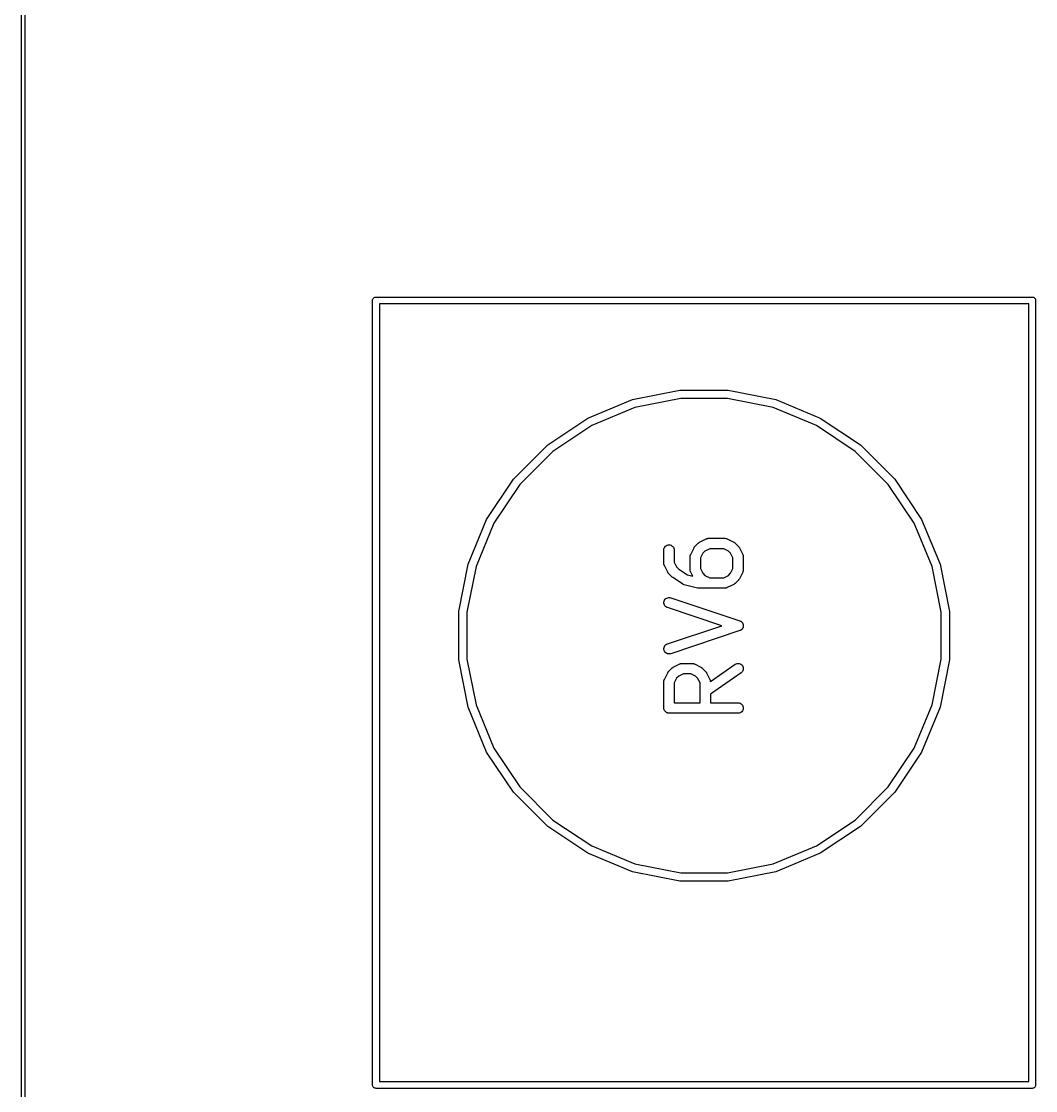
# Model space of a CAD drawing. Extents: x 20 to 116, y -135 to -20.
# Drawn here: x 19.98 to 34.66, y -108.39 to -92.92 of the extents above; entities that cross this region are included whole.
import ezdxf

# ---------------------------------------------------------------- set-up
doc = ezdxf.new("R2010")
doc.units = 0
doc.layers.add('BLACK', color=7, linetype='CONTINUOUS')

msp = doc.modelspace()

# ---------------------------------------------------------------- linework, layer by layer
at = {"layer": 'BLACK', "linetype": 'Continuous'}
for p, q in [((19.975, -134.999), (19.975, -20.0012)), ((20.025, -20.025), (20.025, -134.975)), ((25.0598, -96.955), (25.0607, -96.9452)), ((25.06, -96.9575), (25.0598, -96.955)), ((25.06, -108.303), (25.06, -96.9575)), ((25.0607, -96.9452), (25.0636, -96.9358)), ((25.0636, -96.9358), (25.0682, -96.9271)), ((25.0682, -96.9271), (25.0745, -96.9195)), ((25.0745, -96.9195), (25.0821, -96.9132)), ((25.0821, -96.9132), (25.0908, -96.9086)), ((25.0908, -96.9086), (25.1002, -96.9057)), ((25.1002, -96.9057), (25.1076, -96.905)), ((25.1076, -96.905), (25.11, -96.9048)), ((25.11, -96.9048), (25.1124, -96.905)), ((25.1124, -96.905), (34.6076, -96.905)), ((34.6076, -96.905), (34.61, -96.9048)), ((34.61, -96.9048), (34.6124, -96.905)), ((34.6124, -96.905), (34.6198, -96.9057)), ((34.6198, -96.9057), (34.6292, -96.9086)), ((34.6292, -96.9086), (34.6379, -96.9132)), ((34.6379, -96.9132), (34.6455, -96.9195)), ((34.6455, -96.9195), (34.6518, -96.9271)), ((34.6518, -96.9271), (34.6564, -96.9358)), ((34.6564, -96.9358), (34.6593, -96.9452)), ((34.6593, -96.9452), (34.6602, -96.955)), ((34.6602, -96.955), (34.66, -96.9574)), ((34.66, -96.9574), (34.66, -108.303)), ((25.16, -97.005), (25.16, -108.255)), ((34.56, -97.005), (25.16, -97.005)), ((34.56, -108.255), (34.56, -97.005)), ((28.1771, -98.6565), (28.8237, -98.3887)), ((28.8237, -98.3887), (29.5101, -98.2522)), ((29.5218, -98.3716), (28.8585, -98.5036)), ((29.5101, -98.2522), (30.2099, -98.2522)), ((30.1982, -98.3716), (29.5218, -98.3716)), ((30.8615, -98.5036), (30.1982, -98.3716)), ((30.2099, -98.2522), (30.8963, -98.3887)), ((30.8963, -98.3887), (31.5429, -98.6565)), ((28.8585, -98.5036), (28.2337, -98.7624)), ((31.4863, -98.7624), (30.8615, -98.5036)), ((27.5952, -99.0454), (28.1771, -98.6565)), ((31.5429, -98.6565), (32.1248, -99.0454)), ((28.2337, -98.7624), (27.6713, -99.1381)), ((32.0487, -99.1381), (31.4863, -98.7624)), ((27.1004, -99.5402), (27.5952, -99.0454)), ((27.6713, -99.1381), (27.1931, -99.6163)), ((32.5269, -99.6163), (32.0487, -99.1381)), ((32.1248, -99.0454), (32.6196, -99.5402)), ((26.7115, -100.122), (27.1004, -99.5402)), ((27.1931, -99.6163), (26.8174, -100.179)), ((32.9026, -100.179), (32.5269, -99.6163)), ((32.6196, -99.5402), (33.0085, -100.122)), ((26.4437, -100.769), (26.7115, -100.122)), ((26.8174, -100.179), (26.5586, -100.804)), ((33.1614, -100.804), (32.9026, -100.179)), ((33.0085, -100.122), (33.2763, -100.769)), ((29.795, -100.451), (29.8903, -100.404)), ((29.8903, -100.404), (29.8912, -100.403)), ((29.8912, -100.403), (29.8933, -100.402)), ((29.8933, -100.402), (29.8952, -100.401)), ((29.8952, -100.401), (29.9001, -100.4)), ((29.9001, -100.4), (29.9049, -100.398)), ((29.9049, -100.398), (29.9071, -100.398)), ((29.9071, -100.398), (29.9092, -100.397)), ((29.9092, -100.397), (29.9143, -100.397)), ((29.9143, -100.397), (29.9194, -100.396)), ((29.9194, -100.396), (29.9216, -100.396)), ((29.9216, -100.396), (29.9238, -100.396)), ((29.9238, -100.396), (30.1619, -100.396)), ((30.1619, -100.396), (30.163, -100.396)), ((30.163, -100.396), (30.1651, -100.396)), ((30.1651, -100.396), (30.1674, -100.396)), ((30.1674, -100.396), (30.1724, -100.397)), ((30.1724, -100.397), (30.1775, -100.397)), ((30.1775, -100.397), (30.1796, -100.398)), ((30.1796, -100.398), (30.1818, -100.398)), ((30.1818, -100.398), (30.1866, -100.4)), ((30.1866, -100.4), (30.1914, -100.402)), ((30.1914, -100.402), (30.1934, -100.403)), ((30.1934, -100.403), (30.1954, -100.404)), ((30.1954, -100.404), (30.2907, -100.451)), ((29.2774, -100.565), (29.279, -100.55)), ((29.279, -100.55), (29.2834, -100.536)), ((29.2834, -100.536), (29.2905, -100.524)), ((29.2905, -100.524), (29.2999, -100.512)), ((29.2999, -100.512), (29.3113, -100.503)), ((29.3113, -100.503), (29.3243, -100.496)), ((29.3243, -100.496), (29.3383, -100.492)), ((29.3383, -100.492), (29.3529, -100.491)), ((29.3529, -100.491), (29.3675, -100.492)), ((29.3675, -100.492), (29.3814, -100.497)), ((29.3814, -100.497), (29.3943, -100.504)), ((29.3943, -100.504), (29.4056, -100.513)), ((29.4056, -100.513), (29.4148, -100.524)), ((29.4148, -100.524), (29.4217, -100.537)), ((29.4217, -100.537), (29.426, -100.551)), ((29.426, -100.551), (29.4274, -100.566)), ((29.6663, -100.628), (29.7139, -100.532)), ((29.7139, -100.532), (29.7143, -100.531)), ((29.7143, -100.531), (29.7166, -100.528)), ((29.7166, -100.528), (29.7186, -100.524)), ((29.7186, -100.524), (29.7206, -100.522)), ((29.7206, -100.522), (29.7223, -100.519)), ((29.7223, -100.519), (29.7252, -100.516)), ((29.7252, -100.516), (29.7279, -100.513)), ((29.7279, -100.513), (29.7755, -100.465)), ((29.7755, -100.465), (29.7763, -100.465)), ((29.7763, -100.465), (29.7796, -100.462)), ((29.7796, -100.462), (29.7826, -100.459)), ((29.7826, -100.459), (29.7853, -100.457)), ((29.7853, -100.457), (29.7877, -100.455)), ((29.7877, -100.455), (29.7915, -100.453)), ((29.7915, -100.453), (29.795, -100.451)), ((29.9415, -100.546), (29.873, -100.58)), ((30.1442, -100.546), (29.9415, -100.546)), ((30.2127, -100.58), (30.1442, -100.546)), ((30.2907, -100.451), (30.2916, -100.452)), ((30.2916, -100.452), (30.2952, -100.454)), ((30.2952, -100.454), (30.2989, -100.456)), ((30.2989, -100.456), (30.3013, -100.458)), ((30.3013, -100.458), (30.3039, -100.46)), ((30.3039, -100.46), (30.3069, -100.463)), ((30.3069, -100.463), (30.3102, -100.465)), ((30.3102, -100.465), (30.3578, -100.513)), ((30.3578, -100.513), (30.3585, -100.514)), ((30.3585, -100.514), (30.3612, -100.517)), ((30.3612, -100.517), (30.3641, -100.52)), ((30.3641, -100.52), (30.3657, -100.523)), ((30.3657, -100.523), (30.3677, -100.525)), ((30.3677, -100.525), (30.3696, -100.529)), ((30.3696, -100.529), (30.3718, -100.532)), ((30.3718, -100.532), (30.4195, -100.628)), ((29.2774, -100.566), (29.2774, -100.565)), ((29.2774, -100.756), (29.2774, -100.566)), ((29.4274, -100.566), (29.4274, -100.739)), ((29.6583, -100.66), (29.6586, -100.658)), ((29.6583, -100.661), (29.6583, -100.66)), ((29.6583, -100.852), (29.6583, -100.661)), ((29.6585, -100.656), (29.6594, -100.651)), ((29.6586, -100.658), (29.6585, -100.656)), ((29.6594, -100.651), (29.66, -100.646)), ((29.66, -100.646), (29.6606, -100.643)), ((29.6606, -100.643), (29.661, -100.641)), ((29.661, -100.641), (29.6628, -100.637)), ((29.6628, -100.637), (29.6644, -100.632)), ((29.6644, -100.632), (29.6655, -100.63)), ((29.6655, -100.63), (29.6663, -100.628)), ((29.8426, -100.61), (29.8083, -100.679)), ((29.8083, -100.679), (29.8083, -100.834)), ((29.873, -100.58), (29.8426, -100.61)), ((30.2431, -100.61), (30.2127, -100.58)), ((30.2774, -100.679), (30.2431, -100.61)), ((30.2774, -100.834), (30.2774, -100.679)), ((30.4195, -100.628), (30.4199, -100.629)), ((30.4199, -100.629), (30.4207, -100.631)), ((30.4207, -100.631), (30.4217, -100.633)), ((30.4217, -100.633), (30.4232, -100.638)), ((30.4232, -100.638), (30.425, -100.642)), ((30.425, -100.642), (30.4253, -100.645)), ((30.4253, -100.645), (30.426, -100.647)), ((30.426, -100.647), (30.4265, -100.652)), ((30.4265, -100.652), (30.4273, -100.657)), ((30.4273, -100.657), (30.4272, -100.659)), ((30.4272, -100.659), (30.4274, -100.661)), ((30.4274, -100.661), (30.4274, -100.852)), ((26.3072, -101.455), (26.4437, -100.769)), ((26.5586, -100.804), (26.4266, -101.467)), ((29.2776, -100.759), (29.2774, -100.756)), ((29.2775, -100.761), (29.2776, -100.759)), ((29.2783, -100.766), (29.2775, -100.761)), ((29.2788, -100.771), (29.2783, -100.766)), ((29.2794, -100.773), (29.2788, -100.771)), ((29.2798, -100.775), (29.2794, -100.773)), ((29.2816, -100.78), (29.2798, -100.775)), ((29.283, -100.785), (29.2816, -100.78)), ((29.2841, -100.787), (29.283, -100.785)), ((29.2848, -100.789), (29.2841, -100.787)), ((29.2853, -100.79), (29.2848, -100.789)), ((29.3329, -100.885), (29.2853, -100.79)), ((29.4274, -100.739), (29.4616, -100.807)), ((29.4616, -100.807), (29.4954, -100.841)), ((29.4954, -100.841), (29.6213, -100.925)), ((29.6585, -100.854), (29.6583, -100.852)), ((29.6585, -100.856), (29.6585, -100.854)), ((29.6593, -100.861), (29.6585, -100.856)), ((29.6598, -100.866), (29.6593, -100.861)), ((29.6604, -100.868), (29.6598, -100.866)), ((29.6607, -100.871), (29.6604, -100.868)), ((29.6625, -100.875), (29.6607, -100.871)), ((29.8083, -100.834), (29.8426, -100.902)), ((30.2431, -100.902), (30.2774, -100.834)), ((30.4247, -100.872), (30.4229, -100.876)), ((30.4251, -100.869), (30.4247, -100.872)), ((30.4257, -100.867), (30.4251, -100.869)), ((30.4263, -100.862), (30.4257, -100.867)), ((30.4272, -100.857), (30.4263, -100.862)), ((30.4274, -100.853), (30.4271, -100.855)), ((30.4271, -100.855), (30.4272, -100.857)), ((30.4274, -100.852), (30.4274, -100.853)), ((33.2934, -101.467), (33.1614, -100.804)), ((33.2763, -100.769), (33.4128, -101.455)), ((29.3352, -100.889), (29.3329, -100.885)), ((29.3371, -100.893), (29.3352, -100.889)), ((29.339, -100.895), (29.3371, -100.893)), ((29.3407, -100.898), (29.339, -100.895)), ((29.3436, -100.901), (29.3407, -100.898)), ((29.3462, -100.904), (29.3436, -100.901)), ((29.347, -100.905), (29.3462, -100.904)), ((29.3946, -100.952), (29.347, -100.905)), ((29.3999, -100.957), (29.3946, -100.952)), ((29.4051, -100.961), (29.3999, -100.957)), ((29.4059, -100.962), (29.4051, -100.961)), ((29.406, -100.962), (29.4059, -100.962)), ((29.4059, -100.962), (29.4059, -100.962)), ((29.4059, -100.962), (29.4059, -100.962)), ((29.5489, -101.057), (29.406, -100.962)), ((29.6213, -100.925), (29.6954, -100.943)), ((29.664, -100.88), (29.6625, -100.875)), ((29.665, -100.882), (29.664, -100.88)), ((29.6658, -100.884), (29.665, -100.882)), ((29.6663, -100.885), (29.6658, -100.884)), ((29.6954, -100.943), (29.6663, -100.885)), ((29.8426, -100.902), (29.873, -100.933)), ((29.873, -100.933), (29.9415, -100.967)), ((29.9415, -100.967), (30.1442, -100.967)), ((30.1442, -100.967), (30.2127, -100.933)), ((30.2127, -100.933), (30.2431, -100.902)), ((30.3578, -101), (30.3102, -101.048)), ((30.3605, -100.997), (30.3578, -101)), ((30.3634, -100.994), (30.3605, -100.997)), ((30.3651, -100.991), (30.3634, -100.994)), ((30.3671, -100.989), (30.3651, -100.991)), ((30.3691, -100.985), (30.3671, -100.989)), ((30.3714, -100.981), (30.3691, -100.985)), ((30.3718, -100.98), (30.3714, -100.981)), ((30.4195, -100.885), (30.3718, -100.98)), ((30.4203, -100.883), (30.4195, -100.885)), ((30.4213, -100.881), (30.4203, -100.883)), ((30.4229, -100.876), (30.4213, -100.881)), ((29.5533, -101.059), (29.5489, -101.057)), ((29.5576, -101.062), (29.5533, -101.059)), ((29.5597, -101.063), (29.5576, -101.062)), ((29.5618, -101.064), (29.5597, -101.063)), ((29.5666, -101.065), (29.5618, -101.064)), ((29.5713, -101.067), (29.5666, -101.065)), ((29.5723, -101.067), (29.5713, -101.067)), ((29.7628, -101.115), (29.5723, -101.067)), ((29.7641, -101.115), (29.7628, -101.115)), ((29.7654, -101.116), (29.7641, -101.115)), ((29.7713, -101.116), (29.7654, -101.116)), ((29.7772, -101.117), (29.7713, -101.116)), ((29.7786, -101.117), (29.7772, -101.117)), ((29.7799, -101.117), (29.7786, -101.117)), ((29.781, -101.117), (29.7799, -101.117)), ((30.1619, -101.117), (29.781, -101.117)), ((30.1641, -101.117), (30.1619, -101.117)), ((30.1663, -101.117), (30.1641, -101.117)), ((30.1714, -101.116), (30.1663, -101.117)), ((30.1765, -101.116), (30.1714, -101.116)), ((30.1786, -101.115), (30.1765, -101.116)), ((30.1808, -101.115), (30.1786, -101.115)), ((30.1856, -101.113), (30.1808, -101.115)), ((30.1905, -101.111), (30.1856, -101.113)), ((30.1924, -101.11), (30.1905, -101.111)), ((30.1945, -101.11), (30.1924, -101.11)), ((30.1954, -101.109), (30.1945, -101.11)), ((30.2907, -101.062), (30.1954, -101.109)), ((30.2943, -101.059), (30.2907, -101.062)), ((30.298, -101.057), (30.2943, -101.059)), ((30.3004, -101.055), (30.298, -101.057)), ((30.3031, -101.054), (30.3004, -101.055)), ((30.3061, -101.051), (30.3031, -101.054)), ((30.3094, -101.048), (30.3061, -101.051)), ((30.3102, -101.048), (30.3094, -101.048)), ((29.2775, -101.333), (29.278, -101.318)), ((29.2799, -101.347), (29.2775, -101.333)), ((29.278, -101.318), (29.2814, -101.304)), ((29.2814, -101.304), (29.2875, -101.29)), ((29.2875, -101.29), (29.296, -101.278)), ((29.296, -101.278), (29.3067, -101.268)), ((29.3067, -101.268), (29.3191, -101.261)), ((29.3191, -101.261), (29.3328, -101.255)), ((29.3328, -101.255), (29.3472, -101.253)), ((29.3472, -101.253), (29.3618, -101.253)), ((29.3618, -101.253), (29.3761, -101.257)), ((29.3761, -101.257), (30.3761, -101.59)), ((26.3072, -102.155), (26.3072, -101.455)), ((26.4266, -101.467), (26.4266, -102.143)), ((29.285, -101.361), (29.2799, -101.347)), ((29.2926, -101.373), (29.285, -101.361)), ((29.3026, -101.384), (29.2926, -101.373)), ((29.3144, -101.393), (29.3026, -101.384)), ((29.3277, -101.399), (29.3144, -101.393)), ((29.3287, -101.399), (29.3277, -101.399)), ((30.1152, -101.661), (29.3287, -101.399)), ((33.2934, -102.143), (33.2934, -101.467)), ((33.4128, -101.455), (33.4128, -102.155)), ((30.3761, -101.59), (30.3771, -101.59)), ((30.3771, -101.59), (30.3818, -101.593)), ((30.3818, -101.593), (30.3866, -101.594)), ((30.3866, -101.594), (30.3884, -101.596)), ((30.3884, -101.596), (30.3904, -101.597)), ((30.3904, -101.597), (30.3946, -101.6)), ((30.3946, -101.6), (30.3989, -101.602)), ((30.3989, -101.602), (30.4005, -101.604)), ((30.4005, -101.604), (30.4022, -101.605)), ((30.4022, -101.605), (30.4057, -101.609)), ((30.4057, -101.609), (30.4095, -101.613)), ((30.4095, -101.613), (30.4107, -101.614)), ((30.4107, -101.614), (30.4121, -101.616)), ((30.4121, -101.616), (30.4149, -101.62)), ((30.4149, -101.62), (30.4178, -101.625)), ((30.4178, -101.625), (30.4187, -101.627)), ((30.4187, -101.627), (30.4198, -101.628)), ((30.4198, -101.628), (30.4216, -101.633)), ((30.4216, -101.633), (30.4237, -101.638)), ((30.4237, -101.638), (30.4242, -101.64)), ((30.4242, -101.64), (30.4249, -101.642)), ((30.4249, -101.642), (30.4257, -101.647)), ((29.3287, -101.923), (30.1152, -101.661)), ((30.3761, -101.732), (29.3761, -102.066)), ((30.3808, -101.73), (30.3761, -101.732)), ((30.3857, -101.728), (30.3808, -101.73)), ((30.3875, -101.727), (30.3857, -101.728)), ((30.3895, -101.726), (30.3875, -101.727)), ((30.3937, -101.723), (30.3895, -101.726)), ((30.3981, -101.721), (30.3937, -101.723)), ((30.3997, -101.719), (30.3981, -101.721)), ((30.4014, -101.718), (30.3997, -101.719)), ((30.405, -101.714), (30.4014, -101.718)), ((30.4088, -101.711), (30.405, -101.714)), ((30.41, -101.709), (30.4088, -101.711)), ((30.4115, -101.707), (30.41, -101.709)), ((30.4143, -101.703), (30.4115, -101.707)), ((30.4173, -101.699), (30.4143, -101.703)), ((30.4182, -101.697), (30.4173, -101.699)), ((30.4193, -101.695), (30.4182, -101.697)), ((30.4212, -101.69), (30.4193, -101.695)), ((30.4234, -101.685), (30.4212, -101.69)), ((30.4239, -101.683), (30.4234, -101.685)), ((30.4246, -101.681), (30.4239, -101.683)), ((30.4255, -101.676), (30.4246, -101.681)), ((30.4267, -101.671), (30.4255, -101.676)), ((30.4257, -101.647), (30.4268, -101.652)), ((30.4268, -101.669), (30.4267, -101.671)), ((30.4268, -101.652), (30.4269, -101.654)), ((30.4272, -101.667), (30.4268, -101.669)), ((30.4269, -101.654), (30.4272, -101.657)), ((30.4272, -101.657), (30.427, -101.662)), ((30.427, -101.662), (30.4272, -101.667)), ((29.2854, -101.961), (29.2933, -101.948)), ((29.2933, -101.948), (29.3033, -101.938)), ((29.3033, -101.938), (29.3153, -101.929)), ((29.3153, -101.929), (29.3287, -101.923)), ((29.2776, -101.989), (29.2801, -101.974)), ((29.2779, -102.003), (29.2776, -101.989)), ((29.2811, -102.018), (29.2779, -102.003)), ((29.2801, -101.974), (29.2854, -101.961)), ((29.2869, -102.031), (29.2811, -102.018)), ((29.2953, -102.043), (29.2869, -102.031)), ((29.3058, -102.053), (29.2953, -102.043)), ((29.3181, -102.061), (29.3058, -102.053)), ((29.3318, -102.067), (29.3181, -102.061)), ((29.3461, -102.069), (29.3318, -102.067)), ((29.3608, -102.069), (29.3461, -102.069)), ((29.3751, -102.066), (29.3608, -102.069)), ((29.3761, -102.066), (29.3751, -102.066)), ((26.4437, -102.841), (26.3072, -102.155)), ((26.4266, -102.143), (26.5586, -102.806)), ((29.4068, -102.265), (29.4105, -102.263)), ((29.4105, -102.263), (29.4141, -102.261)), ((29.4141, -102.261), (29.5093, -102.213)), ((29.5093, -102.213), (29.5103, -102.213)), ((29.5103, -102.213), (29.5123, -102.212)), ((29.5123, -102.212), (29.5143, -102.211)), ((29.5143, -102.211), (29.5192, -102.209)), ((29.5192, -102.209), (29.524, -102.208)), ((29.524, -102.208), (29.5262, -102.207)), ((29.5262, -102.207), (29.5283, -102.207)), ((29.5283, -102.207), (29.5334, -102.206)), ((29.5334, -102.206), (29.5385, -102.205)), ((29.5385, -102.205), (29.5407, -102.205)), ((29.5407, -102.205), (29.5429, -102.205)), ((29.5429, -102.205), (29.6857, -102.205)), ((29.6857, -102.205), (29.6868, -102.205)), ((29.6868, -102.205), (29.689, -102.205)), ((29.689, -102.205), (29.6912, -102.205)), ((29.6912, -102.205), (29.6962, -102.206)), ((29.6962, -102.206), (29.7013, -102.207)), ((29.7013, -102.207), (29.7034, -102.208)), ((29.7034, -102.208), (29.7056, -102.208)), ((29.7056, -102.208), (29.7104, -102.21)), ((29.7104, -102.21), (29.7153, -102.211)), ((29.7153, -102.211), (29.7172, -102.212)), ((29.7172, -102.212), (29.7193, -102.213)), ((29.7193, -102.213), (29.8145, -102.261)), ((29.8145, -102.261), (29.8154, -102.261)), ((29.8154, -102.261), (29.819, -102.264)), ((29.819, -102.264), (29.8227, -102.266)), ((29.9511, -102.47), (30.3094, -102.219)), ((30.3094, -102.219), (30.3102, -102.218)), ((30.3102, -102.218), (30.3231, -102.211)), ((30.3231, -102.211), (30.3371, -102.207)), ((30.3371, -102.207), (30.3516, -102.205)), ((30.3516, -102.205), (30.3662, -102.207)), ((30.3662, -102.207), (30.3802, -102.211)), ((30.3802, -102.211), (30.3932, -102.217)), ((30.3932, -102.217), (30.4047, -102.226)), ((30.4047, -102.226), (30.4141, -102.238)), ((30.4141, -102.238), (30.4212, -102.25)), ((30.4212, -102.25), (30.4257, -102.264)), ((30.4257, -102.264), (30.4274, -102.279)), ((33.1614, -102.806), (33.2934, -102.143)), ((33.4128, -102.155), (33.2763, -102.841)), ((29.2853, -102.437), (29.3329, -102.342)), ((29.3329, -102.342), (29.3334, -102.341)), ((29.3334, -102.341), (29.3357, -102.337)), ((29.3357, -102.337), (29.3377, -102.334)), ((29.3377, -102.334), (29.3397, -102.331)), ((29.3397, -102.331), (29.3414, -102.329)), ((29.3414, -102.329), (29.3443, -102.326)), ((29.3443, -102.326), (29.347, -102.322)), ((29.347, -102.322), (29.3946, -102.275)), ((29.3946, -102.275), (29.3953, -102.274)), ((29.3953, -102.274), (29.3986, -102.271)), ((29.3986, -102.271), (29.4017, -102.269)), ((29.4017, -102.269), (29.4043, -102.267)), ((29.4043, -102.267), (29.4068, -102.265)), ((29.492, -102.389), (29.4616, -102.42)), ((29.5606, -102.355), (29.492, -102.389)), ((29.668, -102.355), (29.5606, -102.355)), ((29.7365, -102.389), (29.668, -102.355)), ((29.7669, -102.42), (29.7365, -102.389)), ((29.8227, -102.266), (29.8251, -102.268)), ((29.8251, -102.268), (29.8277, -102.269)), ((29.8277, -102.269), (29.8307, -102.272)), ((29.8307, -102.272), (29.834, -102.275)), ((29.834, -102.275), (29.8816, -102.322)), ((29.8816, -102.322), (29.8823, -102.323)), ((29.8823, -102.323), (29.885, -102.326)), ((29.885, -102.326), (29.8879, -102.33)), ((29.8879, -102.33), (29.8895, -102.332)), ((29.8895, -102.332), (29.8915, -102.335)), ((29.8915, -102.335), (29.8934, -102.338)), ((29.8934, -102.338), (29.8957, -102.342)), ((29.8957, -102.342), (29.9433, -102.437)), ((30.3954, -102.342), (29.9512, -102.653)), ((30.4065, -102.332), (30.3954, -102.342)), ((30.4156, -102.321), (30.4065, -102.332)), ((30.4222, -102.308), (30.4156, -102.321)), ((30.4262, -102.294), (30.4222, -102.308)), ((30.4274, -102.279), (30.4262, -102.294)), ((29.2774, -102.47), (29.2776, -102.467)), ((29.2774, -102.471), (29.2774, -102.47)), ((29.2774, -102.852), (29.2774, -102.471)), ((29.2776, -102.465), (29.2784, -102.46)), ((29.2776, -102.467), (29.2776, -102.465)), ((29.2784, -102.46), (29.279, -102.455)), ((29.279, -102.455), (29.2797, -102.453)), ((29.2797, -102.453), (29.2801, -102.451)), ((29.2801, -102.451), (29.2819, -102.446)), ((29.2819, -102.446), (29.2834, -102.441)), ((29.2834, -102.441), (29.2845, -102.439)), ((29.2845, -102.439), (29.2853, -102.437)), ((29.4616, -102.42), (29.4274, -102.488)), ((29.4274, -102.488), (29.4274, -102.777)), ((29.8012, -102.488), (29.7669, -102.42)), ((29.8012, -102.777), (29.8012, -102.488)), ((29.9433, -102.437), (29.9437, -102.438)), ((29.9437, -102.438), (29.9445, -102.44)), ((29.9445, -102.44), (29.9455, -102.442)), ((29.9455, -102.442), (29.947, -102.447)), ((29.947, -102.447), (29.9488, -102.452)), ((29.9488, -102.452), (29.9491, -102.454)), ((29.9491, -102.454), (29.9498, -102.456)), ((29.9498, -102.456), (29.9503, -102.461)), ((29.9503, -102.461), (29.9511, -102.466)), ((29.9511, -102.466), (29.951, -102.469)), ((29.951, -102.469), (29.9511, -102.47)), ((29.9512, -102.653), (29.9512, -102.777)), ((26.7115, -103.488), (26.4437, -102.841)), ((26.5586, -102.806), (26.8174, -103.431)), ((29.2781, -102.859), (29.2774, -102.852)), ((29.2787, -102.866), (29.2781, -102.859)), ((29.2788, -102.866), (29.2787, -102.866)), ((29.2808, -102.873), (29.2788, -102.866)), ((29.2788, -102.866), (29.2788, -102.866)), ((29.2828, -102.88), (29.2808, -102.873)), ((29.283, -102.88), (29.2828, -102.88)), ((29.2864, -102.886), (29.283, -102.88)), ((29.283, -102.88), (29.283, -102.88)), ((29.4274, -102.777), (29.8012, -102.777)), ((29.9512, -102.777), (30.3524, -102.777)), ((30.3524, -102.777), (30.3534, -102.777)), ((30.3534, -102.777), (30.368, -102.778)), ((30.368, -102.778), (30.3819, -102.783)), ((30.3819, -102.783), (30.3948, -102.79)), ((30.3948, -102.79), (30.406, -102.799)), ((30.406, -102.799), (30.4151, -102.811)), ((30.4215, -102.881), (30.4146, -102.894)), ((30.4151, -102.811), (30.4219, -102.824)), ((30.4258, -102.867), (30.4215, -102.881)), ((30.4219, -102.824), (30.4261, -102.838)), ((30.4274, -102.852), (30.4258, -102.867)), ((30.4261, -102.838), (30.4274, -102.852)), ((32.9026, -103.431), (33.1614, -102.806)), ((33.2763, -102.841), (33.0085, -103.488)), ((29.2896, -102.893), (29.2864, -102.886)), ((29.2898, -102.893), (29.2896, -102.893)), ((29.2899, -102.893), (29.2898, -102.893)), ((29.2944, -102.899), (29.2899, -102.893)), ((29.2988, -102.904), (29.2944, -102.899)), ((29.299, -102.904), (29.2988, -102.904)), ((29.2992, -102.905), (29.299, -102.904)), ((29.3046, -102.909), (29.2992, -102.905)), ((29.31, -102.914), (29.3046, -102.909)), ((29.3102, -102.914), (29.31, -102.914)), ((29.3104, -102.914), (29.3102, -102.914)), ((29.3166, -102.917), (29.3104, -102.914)), ((29.3228, -102.921), (29.3166, -102.917)), ((29.3231, -102.921), (29.3228, -102.921)), ((29.3233, -102.921), (29.3231, -102.921)), ((29.3301, -102.923), (29.3233, -102.921)), ((29.3368, -102.925), (29.3301, -102.923)), ((29.337, -102.925), (29.3368, -102.925)), ((29.3373, -102.925), (29.337, -102.925)), ((29.3443, -102.926), (29.3373, -102.925)), ((29.3513, -102.927), (29.3443, -102.926)), ((29.3518, -102.927), (29.3513, -102.927)), ((29.3519, -102.927), (29.3518, -102.927)), ((29.3524, -102.927), (29.3519, -102.927)), ((29.3519, -102.927), (29.3519, -102.927)), ((30.3524, -102.927), (29.3524, -102.927)), ((30.3669, -102.925), (30.3524, -102.927)), ((30.381, -102.921), (30.3669, -102.925)), ((30.3939, -102.914), (30.381, -102.921)), ((30.4052, -102.905), (30.3939, -102.914)), ((30.4146, -102.894), (30.4052, -102.905)), ((27.1004, -104.07), (26.7115, -103.488)), ((26.8174, -103.431), (27.1931, -103.994)), ((32.5269, -103.994), (32.9026, -103.431)), ((33.0085, -103.488), (32.6196, -104.07)), ((27.5952, -104.565), (27.1004, -104.07)), ((27.1931, -103.994), (27.6713, -104.472)), ((32.0487, -104.472), (32.5269, -103.994)), ((32.6196, -104.07), (32.1248, -104.565)), ((28.1771, -104.953), (27.5952, -104.565)), ((27.6713, -104.472), (28.2337, -104.848)), ((31.4863, -104.848), (32.0487, -104.472)), ((32.1248, -104.565), (31.5429, -104.953)), ((28.2337, -104.848), (28.8585, -105.106)), ((30.8615, -105.106), (31.4863, -104.848)), ((28.8237, -105.221), (28.1771, -104.953)), ((31.5429, -104.953), (30.8963, -105.221)), ((28.8585, -105.106), (29.5218, -105.238)), ((30.1982, -105.238), (30.8615, -105.106)), ((29.5101, -105.358), (28.8237, -105.221)), ((30.2099, -105.358), (29.5101, -105.358)), ((29.5218, -105.238), (30.1982, -105.238)), ((30.8963, -105.221), (30.2099, -105.358)), ((25.16, -108.255), (34.56, -108.255)), ((25.0598, -108.305), (25.06, -108.303)), ((25.0607, -108.315), (25.0598, -108.305)), ((25.0636, -108.324), (25.0607, -108.315)), ((25.0682, -108.333), (25.0636, -108.324)), ((25.0745, -108.341), (25.0682, -108.333)), ((25.0821, -108.347), (25.0745, -108.341)), ((25.0908, -108.351), (25.0821, -108.347)), ((25.1002, -108.354), (25.0908, -108.351)), ((25.11, -108.355), (25.1002, -108.354)), ((25.1124, -108.355), (25.11, -108.355)), ((34.6076, -108.355), (25.1124, -108.355)), ((34.61, -108.355), (34.6076, -108.355)), ((34.6124, -108.355), (34.61, -108.355)), ((34.6198, -108.354), (34.6124, -108.355)), ((34.6292, -108.351), (34.6198, -108.354)), ((34.6379, -108.347), (34.6292, -108.351)), ((34.6455, -108.341), (34.6379, -108.347)), ((34.6518, -108.333), (34.6455, -108.341)), ((34.6564, -108.324), (34.6518, -108.333)), ((34.6593, -108.315), (34.6564, -108.324)), ((34.6602, -108.305), (34.6593, -108.315)), ((34.66, -108.303), (34.6602, -108.305))]:
    msp.add_line(p, q, dxfattribs=at)

doc.saveas('drawing.dxf')
